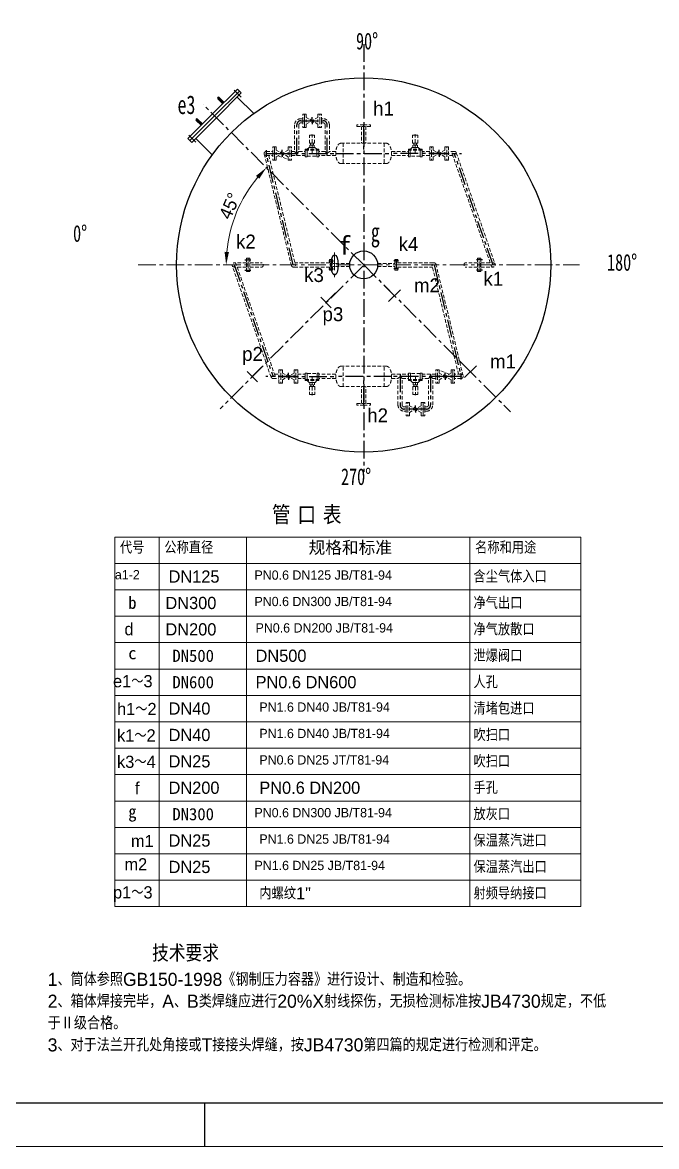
# Model space of a CAD drawing. Header units: millimetres. Extents: x 48549 to 244689, y 99496 to 172785.
# Drawn here: x 228789 to 235613, y 128630 to 140730 of the extents above; entities that cross this region are included whole.
import ezdxf

# ---------------------------------------------------------------- set-up
doc = ezdxf.new("R2010")
doc.units = ezdxf.units.MM
doc.header["$LTSCALE"] = 3
doc.linetypes.add('CENTERX2', pattern=[101.6, 63.5, -12.7, 12.7, -12.7])
doc.linetypes.add('DASHED', pattern=[19.05, 12.7, -6.35])
doc.layers.add('Layer1', color=1, linetype='CENTERX2')
for name, color, linetype, lineweight in [('Layer3', 6, 'Continuous', 18), ('Layer4', 4, 'DASHED', 5), ('图层1', 7, 'Continuous', 30), ('图层2', 1, 'CENTERX2', 15), ('图层3', 6, 'Continuous', 9), ('图框_内框线', 5, 'Continuous', 30), ('图框_外框线', 7, 'Continuous', 9)]:
    doc.layers.add(name, color=color, linetype=linetype, lineweight=lineweight)
doc.styles.get("Standard").update_dxf_attribs({"font": 'isocp.shx', "width": 0.707, "bigfont": 'hztxt.shx'})
doc.styles.add('仿宋体', font='ttxt1.shx', dxfattribs={"bigfont": 'hzfs.shx'})
doc.dimstyles.new('ISO-25', dxfattribs={"dimtxt": 150, "dimasz": 150, "dimexe": 50, "dimexo": 0, "dimgap": 50, "dimtad": 1, "dimdec": 1, "dimdsep": 46, "dimtxsty": '仿宋体', "dimcen": 2.5, "dimazin": 0, "dimtfac": 1, "dimtdec": 1, "dimtmove": 0, "dimatfit": 3, "dimfxl": 1, "dimarcsym": 0})

# ---------------------------------------------------------------- blocks, each defined once
blk = doc.blocks.new('*D185')
at = {"layer": 'Defpoints', "color": 0, "ltscale": 3}
for p in [(230736, 139845), (231031, 138503), (230035, 138120), (232461, 138120), (234783, 138120)]:
    blk.add_point(p, dxfattribs=at)
at = {"layer": '图层3', "color": 0, "ltscale": 3}
blk.add_arc((232461, 138120), 1480, 140.4205, 174.5795, dxfattribs=at)
for points in [[(231303, 139079), (231337, 139047), (231414, 139167)], [(231011, 138259), (230964, 138261), (230981, 138120)]]:
    blk.add_solid(points, dxfattribs=at)
at = {"layer": '图层3', "color": 0, "ltscale": 3, "insert": (231019, 138755), "char_height": 140, "attachment_point": 5, "rotation": 66.2388, "style": '仿宋体'}
blk.add_mtext('45°', dxfattribs=at)

msp = doc.modelspace()

# ---------------------------------------------------------------- linework, layer by layer
at = {"layer": 'Layer1'}
for p, q in [((232461.159, 140495.335), (232461.159, 135891.269)), ((231065.731, 140002.498), (231141.349, 139926.88)), ((230951.444, 139862.041), (230891.1, 139922.386)), ((230951.444, 139862.041), (230898.411, 139915.074)), ((232461.159, 138119.906), (230736.25, 139844.815)), ((230719.023, 139629.62), (230658.679, 139689.965)), ((230719.023, 139629.62), (230665.99, 139682.653)), ((231740.539, 139297.406), (231740.539, 139626.588)), ((231785.539, 139671.588), (232024.539, 139671.588)), ((231905.039, 139671.588), (231905.039, 139708.965)), ((231905.039, 139671.588), (231905.039, 139634.211)), ((232069.539, 139297.406), (232069.539, 139626.588)), ((232460.539, 139629.406), (232460.539, 139319.906)), ((230578.567, 139515.333), (230654.184, 139439.716)), ((231412.838, 139354.612), (231412.838, 139283.821)), ((231412.838, 139319.906), (231666.653, 139319.906)), ((231703.662, 138119.906), (231412.838, 139319.906)), ((231501.653, 139319.906), (231666.653, 139319.906)), ((231567.286, 139319.906), (232160.539, 139319.906)), ((231584.153, 139319.906), (231584.153, 139357.283)), ((231584.153, 139319.906), (231584.153, 139282.529)), ((232160.539, 139319.906), (232760.539, 139319.906)), ((233353.793, 139319.906), (232760.539, 139319.906)), ((233189.539, 139319.906), (233354.539, 139319.906)), ((233189.539, 139319.906), (233515.234, 139319.906)), ((233272.039, 139319.906), (233272.039, 139357.283)), ((233272.039, 139319.906), (233272.039, 139282.529)), ((233854.609, 138119.906), (233436.539, 139319.906)), ((231182.931, 138174.906), (231247.433, 138174.906)), ((233739.386, 138174.906), (233674.884, 138174.906)), ((232456.159, 138111.245), (230915.057, 136570.144)), ((231067.708, 138119.906), (231485.778, 136919.906)), ((231182.931, 138064.906), (231247.433, 138064.906)), ((231199.6, 138143.263), (231199.6, 138098.263)), ((232086.87, 138162.406), (232134.904, 138162.406)), ((232086.87, 138077.406), (232134.904, 138077.406)), ((232461.159, 138119.906), (234042.745, 136538.32)), ((232835.431, 138162.535), (232787.396, 138162.535)), ((232835.431, 138077.535), (232787.396, 138077.535)), ((233218.655, 138119.906), (233509.48, 136919.906)), ((233739.386, 138064.906), (233674.884, 138064.906)), ((233722.717, 138096.549), (233722.717, 138141.549)), ((231732.778, 136919.906), (231407.083, 136919.906)), ((231732.778, 136919.906), (231567.778, 136919.906)), ((231568.524, 136919.906), (232161.778, 136919.906)), ((231650.278, 136919.906), (231650.278, 136957.283)), ((231650.278, 136919.906), (231650.278, 136882.529)), ((232761.778, 136919.906), (232161.778, 136919.906)), ((232461.778, 136610.406), (232461.778, 136919.906)), ((233355.032, 136919.906), (232761.778, 136919.906)), ((232852.778, 136942.406), (232852.778, 136613.224)), ((233181.778, 136942.406), (233181.778, 136613.224)), ((233509.48, 136919.906), (233255.664, 136919.906)), ((233420.664, 136919.906), (233255.664, 136919.906)), ((233338.164, 136919.906), (233338.164, 136957.283)), ((233338.164, 136919.906), (233338.164, 136882.529)), ((233509.48, 136885.2), (233509.48, 136955.991)), ((233017.278, 136568.224), (233017.278, 136605.601)), ((233136.778, 136568.224), (232897.778, 136568.224)), ((233017.278, 136568.224), (233017.278, 136530.847))]:
    msp.add_line(p, q, dxfattribs=at)
for centre, start, end in [((231785.539, 139626.588), 90, 180), ((232024.539, 139626.588), 0, 90), ((232897.778, 136613.224), 180, 270), ((233136.778, 136613.224), 270, 0)]:
    msp.add_arc(centre, 45, start, end, dxfattribs=at)
at = {"layer": 'Layer3'}
for p, q in [((229782.48, 135190.676), (234798.523, 135190.676)), ((229782.48, 135190.676), (229782.48, 131212.486)), ((230260.926, 135190.676), (230260.926, 131212.486)), ((231198.206, 135190.676), (231198.206, 131212.486)), ((233605.5, 135190.676), (233605.5, 131212.486)), ((234798.523, 135191.051), (234798.523, 131212.486)), ((229782.48, 134906.52), (234798.523, 134906.52)), ((229782.48, 134906.52), (233749.758, 134906.52)), ((229782.48, 134622.363), (234798.523, 134622.363)), ((229782.48, 134622.363), (233749.758, 134622.363)), ((229782.48, 134338.207), (234798.523, 134338.207)), ((229782.48, 134054.051), (234798.523, 134054.051)), ((229782.48, 133769.894), (234798.523, 133769.894)), ((229782.48, 133485.738), (234798.523, 133485.738)), ((229782.48, 133201.581), (234798.523, 133201.581)), ((229782.48, 132917.425), (234798.523, 132917.425)), ((229782.48, 132633.268), (234798.523, 132633.268)), ((229782.48, 132349.112), (234798.523, 132349.112)), ((229782.48, 132064.955), (234798.523, 132064.955)), ((229782.48, 131780.799), (234798.523, 131780.799)), ((229782.48, 131496.643), (234798.523, 131496.643)), ((229782.48, 131212.486), (234798.523, 131212.486))]:
    msp.add_line(p, q, dxfattribs=at)
at = {"layer": 'Layer4'}
for p, q in [((231718.039, 139626.588), (231718.039, 139342.406)), ((231763.039, 139626.588), (231763.039, 139342.406)), ((231785.539, 139694.088), (231804.539, 139694.088)), ((231785.539, 139649.088), (231804.539, 139649.088)), ((231804.539, 139671.588), (231804.539, 139744.088)), ((231804.539, 139744.088), (231822.539, 139744.088)), ((231804.539, 139671.588), (231804.539, 139599.088)), ((231822.539, 139744.088), (231822.539, 139671.588)), ((231822.539, 139744.088), (231822.539, 139671.588)), ((231822.539, 139671.588), (231822.539, 139744.088)), ((231822.539, 139744.088), (231840.539, 139744.088)), ((231822.539, 139599.088), (231822.539, 139671.588)), ((231822.539, 139599.088), (231822.539, 139671.588)), ((231822.539, 139671.588), (231822.539, 139599.088)), ((231840.539, 139744.088), (231840.539, 139671.588)), ((231840.539, 139635.338), (231969.539, 139707.838)), ((231840.539, 139707.838), (231969.539, 139635.338)), ((231840.539, 139599.088), (231840.539, 139671.588)), ((231969.539, 139744.088), (231969.539, 139671.588)), ((231987.539, 139744.088), (231969.539, 139744.088)), ((231969.539, 139599.088), (231969.539, 139671.588)), ((232005.539, 139744.088), (231987.539, 139744.088)), ((231987.539, 139671.588), (231987.539, 139744.088)), ((231987.539, 139671.588), (231987.539, 139744.088)), ((231987.539, 139671.588), (231987.539, 139599.088)), ((231987.539, 139671.588), (231987.539, 139599.088)), ((232005.539, 139671.588), (232005.539, 139744.088)), ((232005.539, 139694.088), (232024.539, 139694.088)), ((232005.539, 139671.588), (232005.539, 139599.088)), ((232005.539, 139649.088), (232024.539, 139649.088)), ((232047.039, 139626.588), (232047.039, 139342.406)), ((232092.039, 139626.588), (232092.039, 139342.406)), ((232460.539, 139629.406), (232388.039, 139629.406)), ((232388.039, 139629.406), (232388.039, 139611.406)), ((232460.539, 139629.406), (232533.039, 139629.406)), ((232533.039, 139629.406), (232533.039, 139611.406)), ((231804.539, 139599.088), (231822.539, 139599.088)), ((231822.539, 139599.088), (231840.539, 139599.088)), ((231876.481, 139429.689), (231876.481, 139515.144)), ((231876.481, 139515.144), (231905.039, 139515.144)), ((231898.166, 139519.906), (231898.166, 139515.144)), ((231905.039, 139319.906), (231905.039, 139519.906)), ((231933.598, 139515.144), (231905.039, 139515.144)), ((231911.913, 139519.906), (231911.913, 139515.144)), ((231933.598, 139429.689), (231933.598, 139515.144)), ((231987.539, 139599.088), (231969.539, 139599.088)), ((232005.539, 139599.088), (231987.539, 139599.088)), ((232388.039, 139611.406), (232460.539, 139611.406)), ((232438.039, 139611.406), (232438.039, 139429.406)), ((232533.039, 139611.406), (232460.539, 139611.406)), ((232483.039, 139611.406), (232483.039, 139429.406)), ((232987.481, 139515.144), (233016.039, 139515.144)), ((232987.481, 139429.689), (232987.481, 139515.144)), ((233009.166, 139519.906), (233009.166, 139515.144)), ((233016.039, 139319.906), (233016.039, 139519.906)), ((233044.598, 139515.144), (233016.039, 139515.144)), ((233022.913, 139519.906), (233022.913, 139515.144)), ((233044.598, 139429.689), (233044.598, 139515.144)), ((231483.653, 139392.406), (231501.653, 139392.406)), ((231483.653, 139319.906), (231483.653, 139392.406)), ((231501.653, 139319.906), (231501.653, 139392.406)), ((231501.653, 139392.406), (231501.653, 139319.906)), ((231501.653, 139392.406), (231501.653, 139319.906)), ((231501.653, 139392.406), (231519.653, 139392.406)), ((231519.653, 139392.406), (231519.653, 139319.906)), ((231666.653, 139392.406), (231648.653, 139392.406)), ((231648.653, 139392.406), (231648.653, 139319.906)), ((231666.653, 139319.906), (231666.653, 139392.406)), ((231666.653, 139319.906), (231666.653, 139392.406)), ((231684.653, 139392.406), (231666.653, 139392.406)), ((231684.653, 139319.906), (231684.653, 139392.406)), ((231872.976, 139384.906), (231852.976, 139364.906)), ((231905.039, 139384.906), (231872.976, 139384.906)), ((231876.481, 139429.689), (231905.039, 139429.689)), ((231881.008, 139409.689), (231929.071, 139409.689)), ((231881.008, 139384.906), (231881.008, 139409.689)), ((231890.039, 139409.689), (231890.039, 139429.689)), ((231905.039, 139409.689), (231890.039, 139409.689)), ((231933.598, 139429.689), (231905.039, 139429.689)), ((231920.039, 139429.689), (231905.039, 139429.689)), ((231905.039, 139409.689), (231920.039, 139409.689)), ((231905.039, 139384.906), (231937.103, 139384.906)), ((231920.039, 139409.689), (231920.039, 139429.689)), ((231929.071, 139384.906), (231929.071, 139409.689)), ((231937.103, 139384.906), (231957.103, 139364.906)), ((232215.539, 139429.406), (232705.539, 139429.406)), ((232240.539, 139429.406), (232240.539, 139210.406)), ((232680.539, 139429.406), (232680.539, 139210.406)), ((232983.976, 139384.906), (232963.976, 139364.906)), ((233016.039, 139384.906), (232983.976, 139384.906)), ((232987.481, 139429.689), (233016.039, 139429.689)), ((233040.071, 139409.689), (232992.008, 139409.689)), ((232992.008, 139384.906), (232992.008, 139409.689)), ((233001.039, 139429.689), (233016.039, 139429.689)), ((233001.039, 139409.689), (233001.039, 139429.689)), ((233016.039, 139409.689), (233001.039, 139409.689)), ((233044.598, 139429.689), (233016.039, 139429.689)), ((233016.039, 139409.689), (233031.039, 139409.689)), ((233016.039, 139384.906), (233048.103, 139384.906)), ((233031.039, 139409.689), (233031.039, 139429.689)), ((233040.071, 139384.906), (233040.071, 139409.689)), ((233048.103, 139384.906), (233068.103, 139364.906)), ((233171.539, 139392.406), (233171.539, 139319.906)), ((233189.539, 139392.406), (233171.539, 139392.406)), ((233189.539, 139319.906), (233189.539, 139392.406)), ((233189.539, 139392.406), (233207.539, 139392.406)), ((233189.539, 139319.906), (233189.539, 139392.406)), ((233207.539, 139392.406), (233207.539, 139319.906)), ((233354.539, 139392.406), (233336.539, 139392.406)), ((233336.539, 139392.406), (233336.539, 139319.906)), ((233354.539, 139392.406), (233372.539, 139392.406)), ((233354.539, 139319.906), (233354.539, 139392.406)), ((233354.539, 139319.906), (233354.539, 139392.406)), ((233372.539, 139392.406), (233372.539, 139319.906)), ((231391.508, 139311.91), (231682.691, 138113.645)), ((231402.742, 139299.651), (231405.575, 139298.511)), ((231412.539, 139342.406), (231483.653, 139342.406)), ((231412.539, 139297.406), (231483.653, 139297.406)), ((231439.921, 139297.406), (231725.378, 138125.165)), ((231483.653, 139319.906), (231483.653, 139247.406)), ((231501.653, 139319.906), (231501.653, 139247.406)), ((231501.653, 139247.406), (231501.653, 139319.906)), ((231501.653, 139247.406), (231501.653, 139319.906)), ((231519.653, 139356.156), (231648.653, 139283.656)), ((231519.653, 139283.656), (231648.653, 139356.156)), ((231519.653, 139247.406), (231519.653, 139319.906)), ((231539.678, 139294.91), (231648.653, 139254.104)), ((231648.653, 139247.406), (231648.653, 139319.906)), ((231666.653, 139319.906), (231666.653, 139247.406)), ((231666.653, 139319.906), (231666.653, 139247.406)), ((231684.653, 139342.406), (231718.039, 139342.406)), ((231684.653, 139319.906), (231684.653, 139247.406)), ((231684.653, 139297.406), (231831.539, 139297.406)), ((231718.039, 139342.406), (231740.539, 139319.906)), ((231763.039, 139342.406), (231740.539, 139319.906)), ((231763.039, 139342.406), (231831.539, 139342.406)), ((231831.539, 139354.906), (231831.539, 139364.906)), ((231831.539, 139364.906), (231958.539, 139364.906)), ((231831.539, 139359.906), (231958.539, 139359.906)), ((231831.539, 139319.906), (231831.539, 139354.906)), ((231831.539, 139354.906), (231958.539, 139354.906)), ((231831.539, 139319.906), (231831.539, 139284.906)), ((231831.539, 139284.906), (231851.539, 139284.906)), ((231851.539, 139354.906), (231851.539, 139319.906)), ((231851.539, 139284.906), (231851.539, 139319.906)), ((231851.539, 139289.906), (231958.539, 139289.906)), ((231851.539, 139284.906), (231851.539, 139289.906)), ((231958.539, 139364.906), (231978.539, 139364.906)), ((231958.539, 139359.906), (231978.539, 139359.906)), ((231958.539, 139319.906), (231958.539, 139354.906)), ((231958.539, 139354.906), (231978.539, 139354.906)), ((231958.539, 139319.906), (231958.539, 139284.906)), ((231958.539, 139284.906), (231978.539, 139284.906)), ((231978.539, 139354.906), (231978.539, 139364.906)), ((231978.539, 139354.906), (231978.539, 139319.906)), ((232047.039, 139342.406), (231978.539, 139342.406)), ((231978.539, 139284.906), (231978.539, 139319.906)), ((232160.539, 139297.406), (231978.539, 139297.406)), ((232047.039, 139342.406), (232069.539, 139319.906)), ((232092.039, 139342.406), (232069.539, 139319.906)), ((232160.539, 139342.406), (232092.039, 139342.406)), ((232160.539, 139342.406), (232160.539, 139297.406)), ((232760.539, 139342.406), (232942.539, 139342.406)), ((232760.539, 139342.406), (232760.539, 139297.406)), ((232760.539, 139297.406), (232942.539, 139297.406)), ((232962.539, 139364.906), (232942.539, 139364.906)), ((232942.539, 139354.906), (232942.539, 139364.906)), ((232962.539, 139359.906), (232942.539, 139359.906)), ((232942.539, 139354.906), (232942.539, 139319.906)), ((232962.539, 139354.906), (232942.539, 139354.906)), ((232942.539, 139284.906), (232942.539, 139319.906)), ((232962.539, 139284.906), (232942.539, 139284.906)), ((233089.539, 139364.906), (232962.539, 139364.906)), ((233089.539, 139359.906), (232962.539, 139359.906)), ((232962.539, 139319.906), (232962.539, 139354.906)), ((233089.539, 139354.906), (232962.539, 139354.906)), ((232962.539, 139319.906), (232962.539, 139284.906)), ((233069.539, 139289.906), (232962.539, 139289.906)), ((233069.539, 139354.906), (233069.539, 139319.906)), ((233069.539, 139284.906), (233069.539, 139319.906)), ((233069.539, 139284.906), (233069.539, 139289.906)), ((233089.539, 139284.906), (233069.539, 139284.906)), ((233089.539, 139354.906), (233089.539, 139364.906)), ((233089.539, 139319.906), (233089.539, 139354.906)), ((233171.539, 139342.406), (233089.539, 139342.406)), ((233089.539, 139319.906), (233089.539, 139284.906)), ((233171.539, 139297.406), (233089.539, 139297.406)), ((233171.539, 139247.406), (233171.539, 139319.906)), ((233189.539, 139319.906), (233189.539, 139247.406)), ((233189.539, 139319.906), (233189.539, 139247.406)), ((233207.539, 139356.156), (233336.539, 139283.656)), ((233207.539, 139283.656), (233336.539, 139356.156)), ((233207.539, 139247.406), (233207.539, 139319.906)), ((233336.539, 139247.406), (233336.539, 139319.906)), ((233354.539, 139319.906), (233354.539, 139247.406)), ((233354.539, 139319.906), (233354.539, 139247.406)), ((233436.539, 139342.406), (233372.539, 139342.406)), ((233372.539, 139247.406), (233372.539, 139319.906)), ((233424.611, 139297.406), (233372.539, 139297.406)), ((233415.339, 139312.371), (233833.379, 138112.452)), ((233457.825, 139327.199), (233876.192, 138126.265)), ((231483.653, 139247.406), (231501.653, 139247.406)), ((231501.653, 139247.406), (231519.653, 139247.406)), ((231666.653, 139247.406), (231648.653, 139247.406)), ((231684.653, 139247.406), (231666.653, 139247.406)), ((232215.539, 139210.406), (232705.539, 139210.406)), ((233189.539, 139247.406), (233171.539, 139247.406)), ((233189.539, 139247.406), (233207.539, 139247.406)), ((233354.539, 139247.406), (233336.539, 139247.406)), ((233354.539, 139247.406), (233372.539, 139247.406)), ((231199.708, 138192.406), (231199.708, 138119.906)), ((231217.708, 138192.406), (231199.708, 138192.406)), ((231217.708, 138119.906), (231217.708, 138192.406)), ((231217.708, 138192.406), (231235.708, 138192.406)), ((231217.708, 138119.906), (231217.708, 138192.406)), ((231235.708, 138192.406), (231235.708, 138119.906)), ((232107.123, 138177.406), (232095.123, 138177.406)), ((232095.123, 138177.406), (232095.123, 138119.906)), ((232107.123, 138119.906), (232107.123, 138177.406)), ((232113.123, 138177.406), (232125.123, 138177.406)), ((232113.123, 138119.906), (232113.123, 138177.406)), ((232125.123, 138177.406), (232125.123, 138119.906)), ((232809.177, 138177.535), (232797.177, 138177.535)), ((232797.177, 138177.535), (232797.177, 138120.035)), ((232809.177, 138120.035), (232809.177, 138177.535)), ((232815.177, 138177.535), (232827.177, 138177.535)), ((232815.177, 138120.035), (232815.177, 138177.535)), ((232827.177, 138177.535), (232827.177, 138120.035)), ((233704.609, 138192.406), (233686.609, 138192.406)), ((233686.609, 138192.406), (233686.609, 138119.906)), ((233704.609, 138192.406), (233722.609, 138192.406)), ((233704.609, 138119.906), (233704.609, 138192.406)), ((233704.609, 138119.906), (233704.609, 138192.406)), ((233722.609, 138192.406), (233722.609, 138119.906)), ((231464.493, 136912.613), (231046.126, 138113.547)), ((231199.708, 138142.406), (231067.708, 138142.406)), ((231199.708, 138097.406), (231067.708, 138097.406)), ((231506.979, 136927.441), (231088.938, 138127.36)), ((231199.708, 138047.406), (231199.708, 138119.906)), ((231217.708, 138119.906), (231217.708, 138047.406)), ((231217.708, 138119.906), (231217.708, 138047.406)), ((231235.708, 138142.406), (231367.708, 138142.406)), ((231235.708, 138047.406), (231235.708, 138119.906)), ((231235.708, 138097.406), (231367.708, 138097.406)), ((232095.123, 138097.406), (231708.363, 138097.406)), ((232095.123, 138142.406), (231721.18, 138142.406)), ((232095.123, 138062.406), (232095.123, 138119.906)), ((232107.123, 138062.406), (232095.123, 138062.406)), ((232109.123, 138152.406), (232107.123, 138152.406)), ((232107.123, 138119.906), (232107.123, 138062.406)), ((232109.123, 138087.406), (232107.123, 138087.406)), ((232111.123, 138152.406), (232109.123, 138152.406)), ((232109.123, 138152.406), (232109.123, 138087.406)), ((232109.123, 138087.406), (232111.123, 138087.406)), ((232111.123, 138119.906), (232111.123, 138152.406)), ((232111.123, 138152.406), (232113.123, 138152.406)), ((232111.123, 138119.906), (232111.123, 138087.406)), ((232111.123, 138087.406), (232113.123, 138087.406)), ((232113.123, 138119.906), (232113.123, 138062.406)), ((232113.123, 138062.406), (232125.123, 138062.406)), ((232311.512, 138135.906), (232125.123, 138135.906)), ((232125.123, 138062.406), (232125.123, 138119.906)), ((232311.512, 138103.906), (232125.123, 138103.906)), ((232610.806, 138135.906), (232797.177, 138135.906)), ((232610.806, 138103.906), (232797.177, 138103.906)), ((232797.177, 138062.535), (232797.177, 138120.035)), ((232809.177, 138062.535), (232797.177, 138062.535)), ((232811.177, 138152.535), (232809.177, 138152.535)), ((232809.177, 138120.035), (232809.177, 138062.535)), ((232811.177, 138087.535), (232809.177, 138087.535)), ((232811.177, 138120.035), (232811.177, 138152.535)), ((232811.177, 138152.535), (232813.177, 138152.535)), ((232811.177, 138120.035), (232811.177, 138087.535)), ((232813.177, 138087.535), (232811.177, 138087.535)), ((232813.177, 138152.535), (232813.177, 138087.535)), ((232813.177, 138152.535), (232815.177, 138152.535)), ((232813.177, 138087.535), (232815.177, 138087.535)), ((232815.177, 138120.035), (232815.177, 138062.535)), ((232815.177, 138062.535), (232827.177, 138062.535)), ((232827.177, 138062.535), (232827.177, 138120.035)), ((232827.194, 138142.406), (233213.954, 138142.406)), ((232827.194, 138097.406), (233201.138, 138097.406)), ((233482.396, 136942.406), (233196.939, 138114.647)), ((233530.809, 136927.902), (233239.627, 138126.167)), ((233686.609, 138142.406), (233554.609, 138142.406)), ((233686.609, 138097.406), (233554.609, 138097.406)), ((233686.609, 138047.406), (233686.609, 138119.906)), ((233704.609, 138119.906), (233704.609, 138047.406)), ((233704.609, 138119.906), (233704.609, 138047.406)), ((233722.609, 138142.406), (233854.609, 138142.406)), ((233722.609, 138047.406), (233722.609, 138119.906)), ((233722.609, 138097.406), (233854.609, 138097.406)), ((231217.708, 138047.406), (231199.708, 138047.406)), ((231217.708, 138047.406), (231235.708, 138047.406)), ((233704.609, 138047.406), (233686.609, 138047.406)), ((233704.609, 138047.406), (233722.609, 138047.406)), ((231549.778, 136992.406), (231549.778, 136919.906)), ((231567.778, 136992.406), (231549.778, 136992.406)), ((231567.778, 136992.406), (231585.778, 136992.406)), ((231567.778, 136919.906), (231567.778, 136992.406)), ((231567.778, 136919.906), (231567.778, 136992.406)), ((231585.778, 136992.406), (231585.778, 136919.906)), ((231714.778, 136992.406), (231714.778, 136919.906)), ((231732.778, 136992.406), (231714.778, 136992.406)), ((231732.778, 136919.906), (231732.778, 136992.406)), ((231732.778, 136919.906), (231732.778, 136992.406)), ((231732.778, 136992.406), (231750.778, 136992.406)), ((231750.778, 136992.406), (231750.778, 136919.906)), ((232706.778, 137029.406), (232216.778, 137029.406)), ((232241.778, 136810.406), (232241.778, 137029.406)), ((232681.778, 136810.406), (232681.778, 137029.406)), ((233237.664, 136992.406), (233255.664, 136992.406)), ((233237.664, 136919.906), (233237.664, 136992.406)), ((233255.664, 136992.406), (233273.664, 136992.406)), ((233255.664, 136919.906), (233255.664, 136992.406)), ((233255.664, 136919.906), (233255.664, 136992.406)), ((233273.664, 136992.406), (233273.664, 136919.906)), ((233382.639, 136944.902), (233273.664, 136985.708)), ((233402.664, 136992.406), (233402.664, 136919.906)), ((233420.664, 136992.406), (233402.664, 136992.406)), ((233420.664, 136919.906), (233420.664, 136992.406)), ((233420.664, 136992.406), (233420.664, 136919.906)), ((233438.664, 136992.406), (233420.664, 136992.406)), ((233420.664, 136992.406), (233420.664, 136919.906)), ((233438.664, 136919.906), (233438.664, 136992.406)), ((231485.778, 136897.406), (231549.778, 136897.406)), ((231497.706, 136942.406), (231549.778, 136942.406)), ((231549.778, 136847.406), (231549.778, 136919.906)), ((231567.778, 136847.406), (231549.778, 136847.406)), ((231567.778, 136919.906), (231567.778, 136847.406)), ((231567.778, 136919.906), (231567.778, 136847.406)), ((231567.778, 136847.406), (231585.778, 136847.406)), ((231714.778, 136883.656), (231585.778, 136956.156)), ((231714.778, 136956.156), (231585.778, 136883.656)), ((231585.778, 136847.406), (231585.778, 136919.906)), ((231714.778, 136847.406), (231714.778, 136919.906)), ((231732.778, 136847.406), (231714.778, 136847.406)), ((231732.778, 136919.906), (231732.778, 136847.406)), ((231732.778, 136919.906), (231732.778, 136847.406)), ((231732.778, 136847.406), (231750.778, 136847.406)), ((231750.778, 136942.406), (231832.778, 136942.406)), ((231750.778, 136847.406), (231750.778, 136919.906)), ((231750.778, 136897.406), (231832.778, 136897.406)), ((231832.778, 136954.906), (231852.778, 136954.906)), ((231832.778, 136919.906), (231832.778, 136954.906)), ((231832.778, 136919.906), (231832.778, 136884.906)), ((231832.778, 136884.906), (231959.778, 136884.906)), ((231832.778, 136884.906), (231832.778, 136874.906)), ((231832.778, 136879.906), (231959.778, 136879.906)), ((231832.778, 136874.906), (231959.778, 136874.906)), ((231852.778, 136954.906), (231852.778, 136919.906)), ((231852.778, 136954.906), (231852.778, 136949.906)), ((231852.778, 136949.906), (231959.778, 136949.906)), ((231852.778, 136884.906), (231852.778, 136919.906)), ((231874.214, 136854.906), (231854.214, 136874.906)), ((231906.278, 136854.906), (231874.214, 136854.906)), ((231882.246, 136854.906), (231882.246, 136830.123)), ((231906.278, 136919.906), (231906.278, 136719.906)), ((231906.278, 136854.906), (231938.342, 136854.906)), ((231930.31, 136854.906), (231930.31, 136830.123)), ((231938.342, 136854.906), (231958.342, 136874.906)), ((231959.778, 136919.906), (231959.778, 136954.906)), ((231959.778, 136954.906), (231979.778, 136954.906)), ((231959.778, 136919.906), (231959.778, 136884.906)), ((231959.778, 136884.906), (231979.778, 136884.906)), ((231959.778, 136879.906), (231979.778, 136879.906)), ((231959.778, 136874.906), (231979.778, 136874.906)), ((231979.778, 136954.906), (231979.778, 136919.906)), ((232161.778, 136942.406), (231979.778, 136942.406)), ((231979.778, 136884.906), (231979.778, 136919.906)), ((232161.778, 136897.406), (231979.778, 136897.406)), ((231979.778, 136884.906), (231979.778, 136874.906)), ((232161.778, 136897.406), (232161.778, 136942.406)), ((232761.778, 136897.406), (232761.778, 136942.406)), ((232761.778, 136942.406), (232943.778, 136942.406)), ((232761.778, 136897.406), (232830.278, 136897.406)), ((232830.278, 136897.406), (232852.778, 136919.906)), ((232830.278, 136613.224), (232830.278, 136897.406)), ((232875.278, 136897.406), (232852.778, 136919.906)), ((232875.278, 136897.406), (232943.778, 136897.406)), ((232875.278, 136613.224), (232875.278, 136897.406)), ((232963.778, 136954.906), (232943.778, 136954.906)), ((232943.778, 136954.906), (232943.778, 136919.906)), ((232943.778, 136884.906), (232943.778, 136919.906)), ((232963.778, 136884.906), (232943.778, 136884.906)), ((232943.778, 136884.906), (232943.778, 136874.906)), ((232963.778, 136879.906), (232943.778, 136879.906)), ((232963.778, 136874.906), (232943.778, 136874.906)), ((232963.778, 136919.906), (232963.778, 136954.906)), ((233070.778, 136949.906), (232963.778, 136949.906)), ((232963.778, 136919.906), (232963.778, 136884.906)), ((233090.778, 136884.906), (232963.778, 136884.906)), ((233090.778, 136879.906), (232963.778, 136879.906)), ((233090.778, 136874.906), (232963.778, 136874.906)), ((232985.214, 136854.906), (232965.214, 136874.906)), ((233017.278, 136854.906), (232985.214, 136854.906)), ((232993.246, 136854.906), (232993.246, 136830.123)), ((233017.278, 136919.906), (233017.278, 136719.906)), ((233017.278, 136854.906), (233049.342, 136854.906)), ((233041.31, 136854.906), (233041.31, 136830.123)), ((233049.342, 136854.906), (233069.342, 136874.906)), ((233070.778, 136954.906), (233070.778, 136949.906)), ((233070.778, 136954.906), (233070.778, 136919.906)), ((233090.778, 136954.906), (233070.778, 136954.906)), ((233070.778, 136884.906), (233070.778, 136919.906)), ((233090.778, 136919.906), (233090.778, 136954.906)), ((233237.664, 136942.406), (233090.778, 136942.406)), ((233090.778, 136919.906), (233090.778, 136884.906)), ((233159.278, 136897.406), (233090.778, 136897.406)), ((233090.778, 136884.906), (233090.778, 136874.906)), ((233159.278, 136897.406), (233181.778, 136919.906)), ((233159.278, 136613.224), (233159.278, 136897.406)), ((233204.278, 136897.406), (233181.778, 136919.906)), ((233204.278, 136613.224), (233204.278, 136897.406)), ((233237.664, 136897.406), (233204.278, 136897.406)), ((233237.664, 136919.906), (233237.664, 136847.406)), ((233237.664, 136847.406), (233255.664, 136847.406)), ((233255.664, 136919.906), (233255.664, 136847.406)), ((233255.664, 136919.906), (233255.664, 136847.406)), ((233255.664, 136847.406), (233273.664, 136847.406)), ((233402.664, 136883.656), (233273.664, 136956.156)), ((233402.664, 136956.156), (233273.664, 136883.656)), ((233273.664, 136847.406), (233273.664, 136919.906)), ((233402.664, 136847.406), (233402.664, 136919.906)), ((233420.664, 136847.406), (233402.664, 136847.406)), ((233420.664, 136919.906), (233420.664, 136847.406)), ((233420.664, 136847.406), (233420.664, 136919.906)), ((233420.664, 136847.406), (233420.664, 136919.906)), ((233438.664, 136847.406), (233420.664, 136847.406)), ((233509.778, 136942.406), (233438.664, 136942.406)), ((233438.664, 136919.906), (233438.664, 136847.406)), ((233509.778, 136897.406), (233438.664, 136897.406)), ((233519.575, 136940.161), (233516.743, 136941.301)), ((231877.72, 136810.123), (231906.278, 136810.123)), ((231877.72, 136810.123), (231877.72, 136724.667)), ((231877.72, 136724.667), (231906.278, 136724.667)), ((231882.246, 136830.123), (231930.31, 136830.123)), ((231906.278, 136830.123), (231891.278, 136830.123)), ((231891.278, 136830.123), (231891.278, 136810.123)), ((231899.404, 136719.906), (231899.404, 136724.667)), ((231906.278, 136830.123), (231921.278, 136830.123)), ((231921.278, 136810.123), (231906.278, 136810.123)), ((231934.836, 136810.123), (231906.278, 136810.123)), ((231934.836, 136724.667), (231906.278, 136724.667)), ((231913.152, 136719.906), (231913.152, 136724.667)), ((231921.278, 136830.123), (231921.278, 136810.123)), ((231934.836, 136810.123), (231934.836, 136724.667)), ((232706.778, 136810.406), (232216.778, 136810.406)), ((232439.278, 136628.406), (232439.278, 136810.406)), ((232484.278, 136628.406), (232484.278, 136810.406)), ((232988.72, 136810.123), (232988.72, 136724.667)), ((232988.72, 136810.123), (233017.278, 136810.123)), ((232988.72, 136724.667), (233017.278, 136724.667)), ((233041.31, 136830.123), (232993.246, 136830.123)), ((233017.278, 136830.123), (233002.278, 136830.123)), ((233002.278, 136830.123), (233002.278, 136810.123)), ((233002.278, 136810.123), (233017.278, 136810.123)), ((233010.404, 136719.906), (233010.404, 136724.667)), ((233017.278, 136830.123), (233032.278, 136830.123)), ((233045.836, 136810.123), (233017.278, 136810.123)), ((233045.836, 136724.667), (233017.278, 136724.667)), ((233024.152, 136719.906), (233024.152, 136724.667)), ((233032.278, 136830.123), (233032.278, 136810.123)), ((233045.836, 136810.123), (233045.836, 136724.667)), ((232389.278, 136628.406), (232461.778, 136628.406)), ((232389.278, 136610.406), (232389.278, 136628.406)), ((232461.778, 136610.406), (232389.278, 136610.406)), ((232534.278, 136628.406), (232461.778, 136628.406)), ((232461.778, 136610.406), (232534.278, 136610.406)), ((232534.278, 136610.406), (232534.278, 136628.406)), ((232916.778, 136568.224), (232916.778, 136640.724)), ((232916.778, 136640.724), (232934.778, 136640.724)), ((232934.778, 136568.224), (232934.778, 136640.724)), ((232934.778, 136568.224), (232934.778, 136640.724)), ((232934.778, 136640.724), (232952.778, 136640.724)), ((232952.778, 136640.724), (232952.778, 136568.224)), ((233081.778, 136604.474), (232952.778, 136531.974)), ((233081.778, 136531.974), (232952.778, 136604.474)), ((233081.778, 136640.724), (233081.778, 136568.224)), ((233099.778, 136640.724), (233081.778, 136640.724)), ((233099.778, 136640.724), (233099.778, 136568.224)), ((233117.778, 136640.724), (233099.778, 136640.724)), ((233099.778, 136640.724), (233099.778, 136568.224)), ((233099.778, 136568.224), (233099.778, 136640.724)), ((233117.778, 136568.224), (233117.778, 136640.724)), ((232916.778, 136590.724), (232897.778, 136590.724)), ((232916.778, 136545.724), (232897.778, 136545.724)), ((232916.778, 136568.224), (232916.778, 136495.724)), ((232916.778, 136495.724), (232934.778, 136495.724)), ((232934.778, 136568.224), (232934.778, 136495.724)), ((232934.778, 136568.224), (232934.778, 136495.724)), ((232934.778, 136495.724), (232952.778, 136495.724)), ((232952.778, 136495.724), (232952.778, 136568.224)), ((233081.778, 136495.724), (233081.778, 136568.224)), ((233099.778, 136495.724), (233081.778, 136495.724)), ((233099.778, 136495.724), (233099.778, 136568.224)), ((233099.778, 136495.724), (233099.778, 136568.224)), ((233099.778, 136568.224), (233099.778, 136495.724)), ((233117.778, 136495.724), (233099.778, 136495.724)), ((233136.778, 136590.724), (233117.778, 136590.724)), ((233117.778, 136568.224), (233117.778, 136495.724)), ((233136.778, 136545.724), (233117.778, 136545.724))]:
    msp.add_line(p, q, dxfattribs=at)
for points in [[(231905.039, 139519.906), (231898.166, 139519.906), (231898.166, 139519.906), (231905.039, 139519.906)], [(231905.039, 139519.906), (231911.913, 139519.906), (231911.913, 139519.906), (231905.039, 139519.906)], [(233016.039, 139519.906), (233009.166, 139519.906), (233009.166, 139519.906), (233016.039, 139519.906)], [(233016.039, 139519.906), (233022.913, 139519.906), (233022.913, 139519.906), (233016.039, 139519.906)], [(231906.278, 136719.906), (231899.404, 136719.906), (231899.404, 136719.906), (231906.278, 136719.906)], [(231906.278, 136719.906), (231913.152, 136719.906), (231913.152, 136719.906), (231906.278, 136719.906)], [(233017.278, 136719.906), (233010.404, 136719.906), (233010.404, 136719.906), (233017.278, 136719.906)], [(233017.278, 136719.906), (233024.152, 136719.906), (233024.152, 136719.906), (233017.278, 136719.906)]]:
    msp.add_lwpolyline(points, close=True, dxfattribs=at)
for centre in [(231905.039, 139671.588), (231584.153, 139319.906), (233272.039, 139319.906), (231650.278, 136919.906), (233338.164, 136919.906), (233017.278, 136568.224)]:
    msp.add_circle(centre, 20, dxfattribs=at)
for centre, radius, start, end in [((231785.539, 139626.588), 67.5, 90, 180), ((231785.539, 139626.588), 22.5, 90, 180), ((232024.539, 139626.588), 67.5, 0, 90), ((232024.539, 139626.588), 22.5, 0, 90), ((232024.539, 139626.588), 45, 214.6921306, 217.669887), ((231412.539, 139319.906), 22.5, 90, 270), ((233436.539, 139319.906), 22.5, 18.9135761, 199.5651303), ((231067.708, 138119.906), 22.5, 19.0740258, 263.02), ((231704.115, 138119.105), 22.109, 193.0173096, 15.9070012), ((233218.202, 138120.706), 22.109, 13.0173096, 195.9070012), ((233854.609, 138119.906), 22.5, 199.0740258, 83.02), ((231485.778, 136919.906), 22.5, 198.9135761, 19.5651303), ((233509.778, 136919.906), 22.5, 270, 90), ((232897.778, 136613.224), 67.5, 180, 270), ((232897.778, 136613.224), 22.5, 180, 270), ((232897.778, 136613.224), 45, 34.6921306, 37.669887), ((233136.778, 136613.224), 22.5, 270, 0), ((233136.778, 136613.224), 67.5, 270, 0)]:
    msp.add_arc(centre, radius, start, end, dxfattribs=at)
for centre, major_axis, ratio, start_param, end_param in [((232215.539, 139319.906), (0, 109.5), 0.502283105, 0, 3.141592654), ((232705.539, 139319.906), (0, 109.5), 0.502283105, 3.141592654, 6.283185307), ((231367.708, 138119.906), (0, -22.5), 0.571366347, 0, 3.141592654), ((233554.609, 138119.906), (0, 22.5), 0.571366347, 0, 3.141592654), ((232216.778, 136919.906), (0, -109.5), 0.502283105, 3.141592654, 6.283185307), ((232706.778, 136919.906), (0, -109.5), 0.502283105, 0, 3.141592654)]:
    msp.add_ellipse(centre, major_axis=major_axis, ratio=ratio, start_param=start_param, end_param=end_param, dxfattribs=at)
at = {"layer": '图层1'}
for p, q in [((231101.746, 140013.184), (230834.813, 139746.251)), ((231122.959, 139991.971), (230856.026, 139725.038)), ((231122.959, 139991.971), (230856.026, 139725.038)), ((231122.959, 139991.971), (231101.746, 140013.184)), ((231122.959, 139991.971), (231144.172, 139970.758)), ((231144.172, 139970.758), (230877.239, 139703.825)), ((230891.34, 139908.003), (230943.952, 139855.391)), ((230905.482, 139922.145), (230958.095, 139869.533)), ((231277.311, 139749.231), (231099.978, 139926.564)), ((230567.88, 139479.319), (230834.813, 139746.251)), ((230856.026, 139725.038), (230589.093, 139458.105)), ((230856.026, 139725.038), (230589.093, 139458.105)), ((230610.307, 139436.892), (230877.239, 139703.825)), ((230658.919, 139675.582), (230711.532, 139622.97)), ((230673.061, 139689.724), (230725.674, 139637.112)), ((230589.093, 139458.105), (230567.88, 139479.319)), ((230589.093, 139458.105), (230610.307, 139436.892)), ((230831.834, 139303.754), (230654.501, 139481.086)), ((232055.309, 137715.835), (232158.83, 137819.356)), ((232792.719, 137788.346), (232680.908, 137900.157)), ((232856.074, 137851.7), (232729.364, 137724.991)), ((231998.61, 137772.534), (232112.009, 137659.135)), ((231205.863, 136974.349), (231319.262, 136860.95)), ((231262.562, 136917.649), (231366.083, 137021.17)), ((233611.231, 136969.834), (233499.42, 137081.645)), ((233674.585, 137033.189), (233547.876, 136906.479))]:
    msp.add_line(p, q, dxfattribs=at)
for radius in [2014, 150.5]:
    msp.add_circle((232461.159, 138119.906), radius, dxfattribs=at)
for centre in [(230898.411, 139915.074), (230665.99, 139682.653)]:
    msp.add_arc(centre, 10, 45, 225, dxfattribs=at)
msp.add_ellipse((232148.395, 138119.906), major_axis=(0, -109.5), ratio=0.360730594, dxfattribs=at)
at = {"layer": '图层2'}
for p, q in [((232148.412, 138253.932), (232148.412, 137974.647)), ((230035.13, 138119.906), (234782.736, 138119.906))]:
    msp.add_line(p, q, dxfattribs=at)
at = {"layer": '图框_内框线'}
msp.add_lwpolyline([(217985.775, 129099.539), (244219.645, 129099.539), (244219.645, 147871.539), (217985.775, 147871.539)], close=True, dxfattribs=at)
msp.add_lwpolyline([(230750.735, 128630.239), (230750.735, 129099.539)], dxfattribs=at)
at = {"layer": '图框_外框线'}
msp.add_lwpolyline([(216812.525, 128630.239), (244688.945, 128630.239), (244688.945, 148340.839), (216812.525, 148340.839)], close=True, dxfattribs=at)

# ---------------------------------------------------------------- texts
at = {"layer": 'Layer3', "char_height": 180, "width": 1925.63, "attachment_point": 1}
for s, insert in [('{\\f仿宋_GB2312|b0|i0|c134|p49;90%%d}', (232378.965, 140619.554)), ('{\\f仿宋_GB2312|b0|i0|c134|p49;0%%d}', (229333.616, 138548.516)), ('{\\f仿宋_GB2312|b0|i0|c134|p49;180%%d}', (235080.869, 138237.207)), ('{\\f仿宋_GB2312|b0|i0|c134|p49;270%%d}', (232217.559, 135930.747))]:
    msp.add_mtext(s, dxfattribs=dict(at, insert=insert))
at = {"layer": 'Layer3', "char_height": 200, "attachment_point": 1}
for s, insert in [('{\\f仿宋_GB2312|b0|i0|c134|p49;e3}', (230457.565, 139944.461)), ('{\\f仿宋_GB2312|b0|i0|c134|p49;g}', (232538.651, 138572.45))]:
    msp.add_mtext(s, dxfattribs=dict(at, insert=insert))
at = {"layer": 'Layer3', "char_height": 150, "width": 1925.63, "attachment_point": 1, "style": '仿宋体'}
for s, insert in [('h1', (232563.135, 139878.203)), ('k2', (231087.548, 138445.831)), ('k4', (232837.891, 138419.363)), ('k3', (231820.925, 138085.962)), ('k1', (233750.531, 138045.762)), ('m2', (233003.184, 137974.964)), ('p3', (232018.88, 137664.454)), ('p2', (231153.318, 137236.643)), ('m1', (233821.696, 137156.453)), ('h2', (232500.066, 136575.393))]:
    msp.add_mtext(s, dxfattribs=dict(at, insert=insert))
at = {"layer": 'Layer3', "attachment_point": 1, "style": '仿宋体'}
for s, insert, char_height in [('{\\f仿宋_GB2312|b0|i0|c134|p49;f}', (232190.359, 138430.545), 200), ('  管 口 表', (231325.407, 135526.381), 200), ('代号', (229837.608, 135143.764), 131.6443), ('公称直径', (230316.054, 135143.764), 131.6443), ('{\\f仿宋_GB2312|b0|i0|c134|p49;  规格和标准}', (231688.949, 135143.764), 131.64434), ('名称和用途', (233660.628, 135143.764), 131.6443), (' a1-2', (229746.531, 134835.433), 100), (' DN125', (230312.47, 134831.303), 131.6443), (' PN0.6 DN125 JB/T81-94', (231248.498, 134831.303), 100), (' 含尘气体入口', (233593.815, 134831.303), 131.6443), ('{\\f仿宋_GB2312|b0|i0|c134|p49; b}', (229837.608, 134549.091), 131.64434), ('  DN300', (230229.831, 134547.147), 131.6443), (' PN0.6 DN300 JB/T81-94', (231248.498, 134547.147), 100), (' 净气出口', (233593.815, 134547.147), 131.6443), (' d', (229837.608, 134264.934), 131.6443), ('  DN200', (230229.831, 134262.99), 131.6443), (' {\\H0.7596x;PN0.6 DN200 JB/T81-94}', (231248.498, 134262.99), 131.64434), (' 净气放散口', (233593.815, 134262.99), 131.6443), ('{\\f仿宋_GB2312|b0|i0|c134|p49; c}', (229837.608, 134007.138), 131.64434), ('{\\f仿宋_GB2312|b0|i0|c134|p49; DN500}', (230312.47, 133978.834), 131.64434), (' DN500', (231248.498, 133978.834), 131.6443), (' 泄爆阀口', (233593.815, 133978.834), 131.6443), (' e1～3', (229714.777, 133705.231), 131.6443), (' 人孔', (233593.815, 133694.677), 131.6443), ('{\\f仿宋_GB2312|b0|i0|c134|p49; DN600}', (230312.47, 133694.677), 131.64434), (' PN0.6 DN600 ', (231248.498, 133694.677), 131.64434), ('h1～2 ', (229806.713, 133405.533), 131.6443), (' DN40', (230312.47, 133410.521), 131.6443), ('PN1.6 DN40 JB/T81-94', (231338.057, 133410.521), 100), (' 清堵包进口', (233593.815, 133410.521), 131.6443), ('k1～2 ', (229806.713, 133121.377), 131.6443), (' DN40', (230312.47, 133126.365), 131.6443), ('PN1.6 DN40 JB/T81-94', (231338.057, 133126.365), 100), (' 吹扫口', (233593.815, 133126.365), 131.6443), (' 吹扫口', (233593.815, 132842.208), 131.6443), ('k3～4 ', (229806.713, 132837.221), 131.6443), (' DN25', (230312.47, 132842.208), 131.6443), ('PN0.6 DN25 JT/T81-94', (231338.057, 132842.208), 100), ('f ', (229999.193, 132553.064), 131.6443), (' DN200', (230312.47, 132558.052), 131.6443), ('PN0.6 DN200', (231338.057, 132558.052), 131.64434), (' 手孔', (233593.815, 132558.052), 131.6443), ('{\\f仿宋_GB2312|b0|i0|c134|p49; g}', (229837.608, 132302.199), 131.64434), ('{\\f仿宋_GB2312|b0|i0|c134|p49; DN300}', (230312.47, 132273.895), 131.64434), (' PN0.6 DN300 JB/T81-94', (231248.498, 132273.895), 100), (' 放灰口', (233593.815, 132273.895), 131.6443), ('m1 ', (229956.263, 131984.751), 131.6443), (' DN25', (230312.47, 131989.739), 131.6443), ('PN1.6 DN25 JB/T81-94', (231338.057, 131989.739), 100), (' 保温蒸汽进口', (233593.815, 131989.739), 131.6443), (' m2', (229837.608, 131733.886), 131.6443), (' DN25', (230312.47, 131705.582), 131.6443), (' PN1.6 DN25 JB/T81-94', (231248.498, 131705.582), 100), (' 保温蒸汽出口', (233593.815, 131705.582), 131.6443), (' p1～3', (229714.777, 131431.979), 131.6443), ('内螺纹1"', (231338.057, 131421.426), 131.6443), (' 射频导纳接口', (233593.815, 131421.426), 131.6443)]:
    msp.add_mtext(s, dxfattribs=dict(at, insert=insert, char_height=char_height))
at = {"layer": '图层3', "insert": (229060.33, 130800.108), "char_height": 151.14111, "width": 6082.05337, "attachment_point": 1, "style": '仿宋体'}
msp.add_mtext('                    {\\H1.191x;技术要求}\\P{\\H0.9329x;1、筒体参照GB150-1998《钢制压力容器》进行设计、制造和检验。\\P2、箱体焊接完毕，A、B类焊缝应进行20%X射线探伤，无损检测标准按JB4730规定，不低于Ⅱ级合格。\\P3、对于法兰开孔处角接或T接接头焊缝，按JB4730第四篇的规定进行检测和评定。}', dxfattribs=at)

# ---------------------------------------------------------------- dimensions: what is measured, and where the dimension line sits
at = {"layer": '图层3'}
dim = msp.add_angular_dim_2l(base=(231031.21, 138503.06), line1=((230035.13, 138119.906), (234782.736, 138119.906)), line2=((232461.159, 138119.906), (230736.25, 139844.815)), text='45°', dimstyle='ISO-25', override={"dimtxt": 140, "dimasz": 140, "dimexe": 30, "dimgap": 25, "dimdec": 2, "dimazin": 2}, dxfattribs=at)
dim.commit()
dim.dimension.update_dxf_attribs({"geometry": '*D185', "text_midpoint": (231106.255, 138716.393), "dimtype": 162})

doc.saveas('drawing.dxf')
